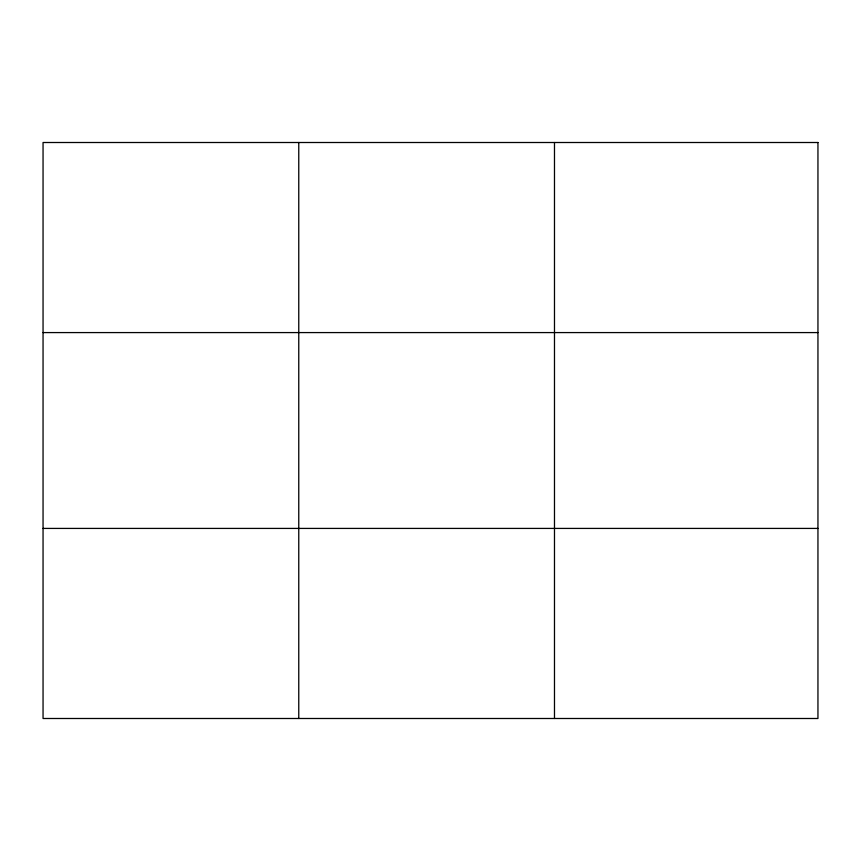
<?xml version="1.0" encoding="UTF-8"?>
<svg xmlns="http://www.w3.org/2000/svg" width="861" height="861" viewBox="0 0 861 861"><rect width="100%" height="100%" fill="white"/><g stroke="black" fill="none" stroke-linecap="round" stroke-linejoin="round"><path stroke-width="1.29" d="M298.767 718.494L298.767 142.506M554.484 718.494L554.484 142.506M43.05 332.583L817.95 332.583M43.05 528.417L817.95 528.417M817.95 142.506L817.95 718.494L43.05 718.494L43.05 142.506L817.95 142.506"/></g></svg>
